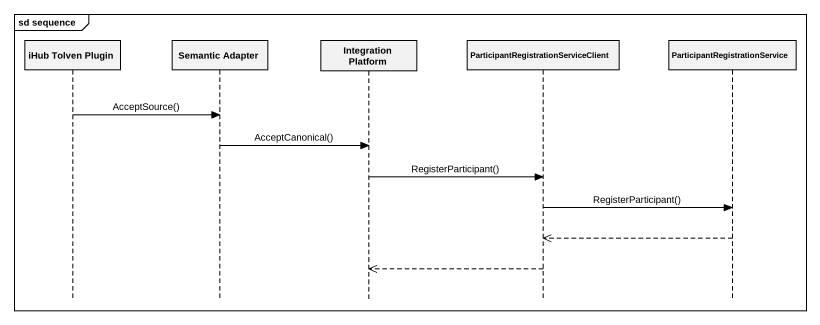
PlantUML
@startuml
mainframe sd sequence
hide footbox
participant "iHub Tolven Plugin" as iHub_Tolven_Plugin
participant "Semantic Adapter" as Semantic_Adapter
participant "Integration Platform" as Integration_Platform
participant "ParticipantRegistrationServiceClient" as ParticipantRegistrationServi
participant "ParticipantRegistrationService" as ParticipantRegistrationServi_2

iHub_Tolven_Plugin -> Semantic_Adapter : AcceptSource()
Semantic_Adapter -> Integration_Platform : AcceptCanonical()
Integration_Platform -> ParticipantRegistrationServi : RegisterParticipant()
ParticipantRegistrationServi -> ParticipantRegistrationServi_2 : RegisterParticipant()
ParticipantRegistrationServi_2 -->> ParticipantRegistrationServi
ParticipantRegistrationServi -->> Integration_Platform
@enduml
